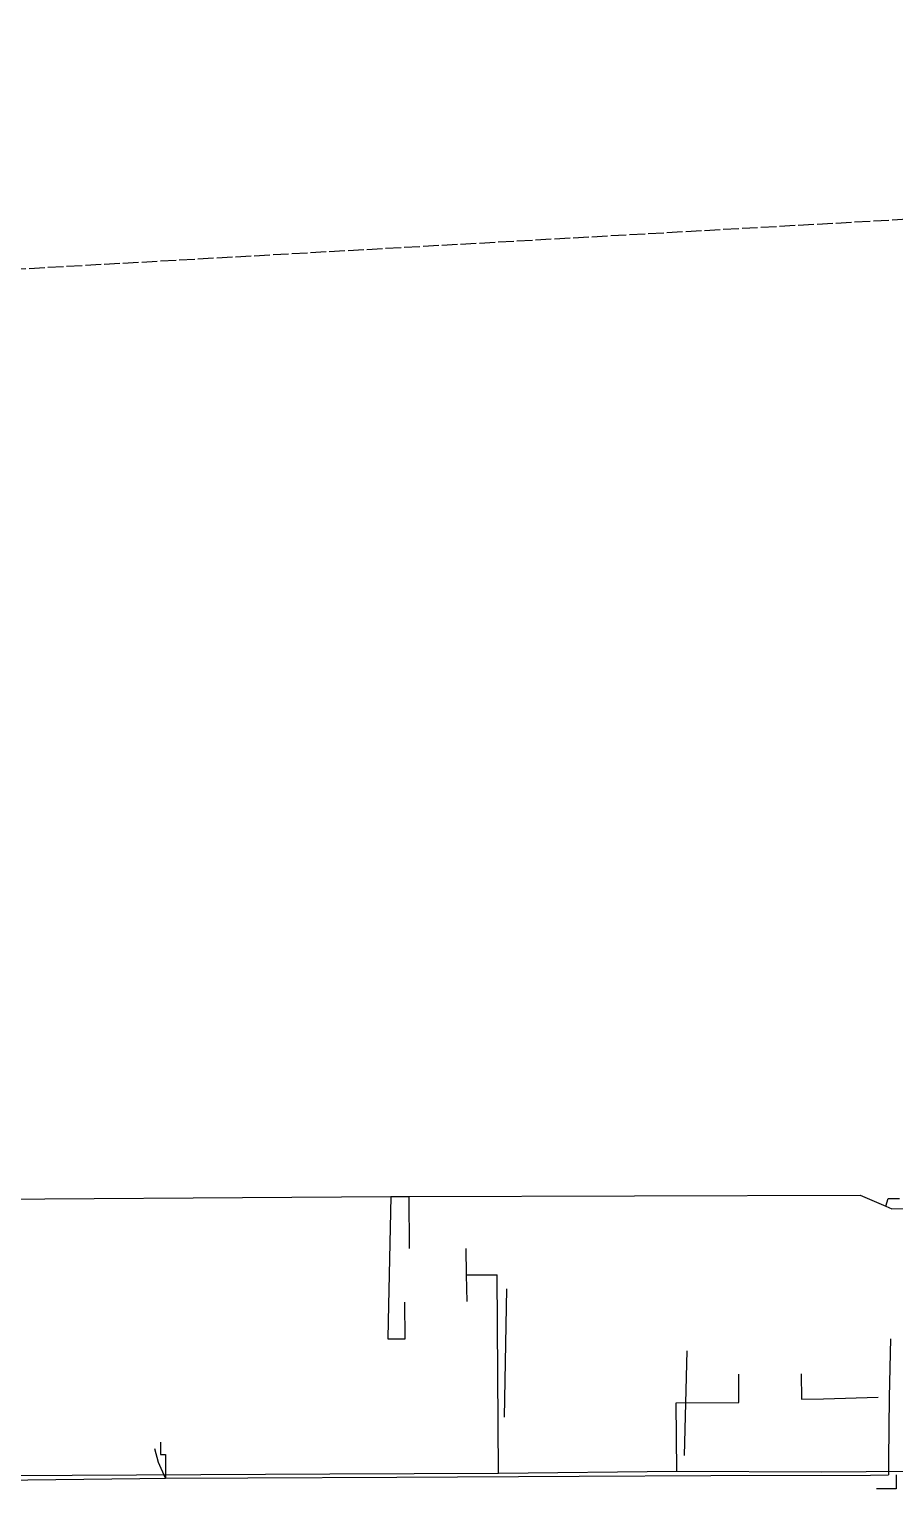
# Model space of a CAD drawing. Header units: metres. Extents: x -529 to 260, y -315 to 217.
# Drawn here: x -132.7 to -62.5, y 97.3 to 216.7 of the extents above; entities that cross this region are included whole.
import ezdxf

# ---------------------------------------------------------------- set-up
doc = ezdxf.new("R2010")
doc.units = ezdxf.units.M
doc.linetypes.add('DASHED', pattern=[1.524, 1.27, -0.254])
for name, color, linetype, true_color in [('KA0000_OVG_Orientatiepolygoon', 7, 'Continuous', 0xff00ff), ('KL0004_DAT_Kabelbed', 7, 'Continuous', 0x00ff00), ('KL0004_DAT_Mantelbuis', 7, 'Continuous', 0x00ff00), ('KL0004_DAT_Telecommunicatiekabel', 7, 'Continuous', 0x00ff00), ('KL0004_ELS_Elektriciteitskabel', 7, 'Continuous', 0x960000), ('KL0004_ELS_Kabelbed', 7, 'Continuous', 0x960000), ('KL0004_ELS_Mantelbuis', 7, 'Continuous', 0x960000), ('KL0004_EMS_Elektriciteitskabel', 7, 'Continuous', 0xc80000), ('KL0004_EMS_Kabelbed', 7, 'Continuous', 0xc80000), ('KL0004_EMS_Mantelbuis', 7, 'Continuous', 0xc80000), ('KL0004_GLD_Kabelbed', 7, 'Continuous', 0xffaf3c), ('KL0004_GLD_Mantelbuis', 7, 'Continuous', 0xffaf3c), ('KL0004_GLD_OlieGasChemicalienPijpleiding', 7, 'Continuous', 0xffaf3c), ('KL0004_OVG_Kabelbed', 7, 'Continuous', 0x6f5c10), ('KL0004_OVG_Mantelbuis', 7, 'Continuous', 0x6f5c10), ('KL0004_OVG_Overig', 7, 'Continuous', 0x6f5c10)]:
    doc.layers.add(name, color=color, linetype=linetype, true_color=true_color)

msp = doc.modelspace()

# ---------------------------------------------------------------- linework, layer by layer
at = {"layer": 'KA0000_OVG_Orientatiepolygoon', "linetype": 'DASHED'}
msp.add_lwpolyline([(212.47, 216.69), (-371.8, 183.86), (-469.18, -314.62), (251.5, 5.16), (212.47, 216.69)], close=True, dxfattribs=at)
at = {"layer": 'KL0004_DAT_Kabelbed', "linetype": 'CONTINUOUS'}
for points in [[(-173.09, 98.85), (-168.4, 98.88), (-148.67, 98.93), (-123.7, 99.22), (-121.61, 99.24)], [(-121.61, 99.24), (-114.95, 99.27), (-102.86, 99.33), (-88.07, 99.4), (-77.39, 99.46), (-64.43, 99.49), (-62.97, 99.51)]]:
    msp.add_lwpolyline(points, dxfattribs=at)
at = {"layer": 'KL0004_DAT_Mantelbuis', "linetype": 'CONTINUOUS'}
for points in [[(-173.09, 98.85), (-168.4, 98.88), (-148.67, 98.93), (-123.7, 99.22), (-121.61, 99.24)], [(-121.61, 99.24), (-114.95, 99.27), (-102.86, 99.33), (-88.07, 99.4), (-77.39, 99.46), (-64.43, 99.49), (-62.97, 99.51)]]:
    msp.add_lwpolyline(points, dxfattribs=at)
at = {"layer": 'KL0004_DAT_Telecommunicatiekabel', "linetype": 'CONTINUOUS'}
for points in [[(-173.09, 98.85), (-168.4, 98.88), (-148.67, 98.93), (-123.7, 99.22), (-121.61, 99.24)], [(-173.09, 98.85), (-168.4, 98.88), (-148.67, 98.93), (-123.7, 99.22), (-121.61, 99.24)], [(-173.09, 98.85), (-168.4, 98.88), (-148.67, 98.93), (-123.7, 99.22), (-121.61, 99.24)], [(-173.09, 98.85), (-168.4, 98.88), (-148.67, 98.93), (-123.7, 99.22), (-121.61, 99.24)], [(-173.09, 98.85), (-168.4, 98.88), (-148.67, 98.93), (-123.7, 99.22), (-121.61, 99.24)], [(-173.09, 98.85), (-168.4, 98.88), (-148.67, 98.93), (-123.7, 99.22), (-121.61, 99.24)], [(-173.09, 98.85), (-168.4, 98.88), (-148.67, 98.93), (-123.7, 99.22), (-121.61, 99.24)], [(-173.09, 98.85), (-168.4, 98.88), (-148.67, 98.93), (-123.7, 99.22), (-121.61, 99.24)], [(-173.09, 98.85), (-168.4, 98.88), (-148.67, 98.93), (-123.7, 99.22), (-121.61, 99.24)], [(-173.09, 98.85), (-168.4, 98.88), (-148.67, 98.93), (-123.7, 99.22), (-121.61, 99.24)], [(-173.09, 98.85), (-168.4, 98.88), (-148.67, 98.93), (-123.7, 99.22), (-121.61, 99.24)], [(-173.09, 98.85), (-168.4, 98.88), (-148.67, 98.93), (-123.7, 99.22), (-121.61, 99.24)], [(-173.09, 98.85), (-168.4, 98.88), (-148.67, 98.93), (-123.7, 99.22), (-121.61, 99.24)], [(-173.09, 98.85), (-168.4, 98.88), (-148.67, 98.93), (-123.7, 99.22), (-121.61, 99.24)], [(-173.09, 98.85), (-168.4, 98.88), (-148.67, 98.93), (-123.7, 99.22), (-121.61, 99.24)], [(-173.09, 98.85), (-168.4, 98.88), (-148.67, 98.93), (-123.7, 99.22), (-121.61, 99.24)], [(-173.09, 98.85), (-168.4, 98.88), (-148.67, 98.93), (-123.7, 99.22), (-121.61, 99.24)], [(-173.09, 98.85), (-168.4, 98.88), (-148.67, 98.93), (-123.7, 99.22), (-121.61, 99.24)], [(-173.09, 98.85), (-168.4, 98.88), (-148.67, 98.93), (-123.7, 99.22), (-121.61, 99.24)], [(-173.09, 98.85), (-168.4, 98.88), (-148.67, 98.93), (-123.7, 99.22), (-121.61, 99.24)], [(-173.09, 98.85), (-168.4, 98.88), (-148.67, 98.93), (-123.7, 99.22), (-121.61, 99.24)], [(-173.09, 98.85), (-168.4, 98.88), (-148.67, 98.93), (-123.7, 99.22), (-121.61, 99.24)], [(-173.09, 98.85), (-168.4, 98.88), (-148.67, 98.93), (-123.7, 99.22), (-121.61, 99.24)], [(-173.09, 98.85), (-168.4, 98.88), (-148.67, 98.93), (-123.7, 99.22), (-121.61, 99.24)], [(-173.09, 98.85), (-168.4, 98.88), (-148.67, 98.93), (-123.7, 99.22), (-121.61, 99.24)], [(-173.09, 98.85), (-168.4, 98.88), (-148.67, 98.93), (-123.7, 99.22), (-121.61, 99.24)], [(-173.09, 98.85), (-168.4, 98.88), (-148.67, 98.93), (-123.7, 99.22), (-121.61, 99.24)], [(-173.09, 98.85), (-168.4, 98.88), (-148.67, 98.93), (-123.7, 99.22), (-121.61, 99.24)], [(-121.61, 99.24), (-114.95, 99.27), (-102.86, 99.33), (-88.07, 99.4), (-77.39, 99.46), (-64.43, 99.49), (-62.97, 99.51)], [(-121.61, 99.24), (-114.95, 99.27), (-102.86, 99.33), (-88.07, 99.4), (-77.39, 99.46), (-64.43, 99.49), (-62.97, 99.51)], [(-121.61, 99.24), (-114.95, 99.27), (-102.86, 99.33), (-88.07, 99.4), (-77.39, 99.46), (-64.43, 99.49), (-62.97, 99.51)], [(-121.61, 99.24), (-114.95, 99.27), (-102.86, 99.33), (-88.07, 99.4), (-77.39, 99.46), (-64.43, 99.49), (-62.97, 99.51)], [(-121.61, 99.24), (-114.95, 99.27), (-102.86, 99.33), (-88.07, 99.4), (-77.39, 99.46), (-64.43, 99.49), (-62.97, 99.51)], [(-121.61, 99.24), (-114.95, 99.27), (-102.86, 99.33), (-88.07, 99.4), (-77.39, 99.46), (-64.43, 99.49), (-62.97, 99.51)], [(-121.61, 99.24), (-114.95, 99.27), (-102.86, 99.33), (-88.07, 99.4), (-77.39, 99.46), (-64.43, 99.49), (-62.97, 99.51)], [(-121.61, 99.24), (-114.95, 99.27), (-102.86, 99.33), (-88.07, 99.4), (-77.39, 99.46), (-64.43, 99.49), (-62.97, 99.51)], [(-121.61, 99.24), (-114.95, 99.27), (-102.86, 99.33), (-88.07, 99.4), (-77.39, 99.46), (-64.43, 99.49), (-62.97, 99.51)], [(-121.61, 99.24), (-114.95, 99.27), (-102.86, 99.33), (-88.07, 99.4), (-77.39, 99.46), (-64.43, 99.49), (-62.97, 99.51)], [(-121.61, 99.24), (-114.95, 99.27), (-102.86, 99.33), (-88.07, 99.4), (-77.39, 99.46), (-64.43, 99.49), (-62.97, 99.51)], [(-121.61, 99.24), (-114.95, 99.27), (-102.86, 99.33), (-88.07, 99.4), (-77.39, 99.46), (-64.43, 99.49), (-62.97, 99.51)], [(-121.61, 99.24), (-114.95, 99.27), (-102.86, 99.33), (-88.07, 99.4), (-77.39, 99.46), (-64.43, 99.49), (-62.97, 99.51)], [(-121.61, 99.24), (-114.95, 99.27), (-102.86, 99.33), (-88.07, 99.4), (-77.39, 99.46), (-64.43, 99.49), (-62.97, 99.51)], [(-121.61, 99.24), (-114.95, 99.27), (-102.86, 99.33), (-88.07, 99.4), (-77.39, 99.46), (-64.43, 99.49), (-62.97, 99.51)], [(-121.61, 99.24), (-114.95, 99.27), (-102.86, 99.33), (-88.07, 99.4), (-77.39, 99.46), (-64.43, 99.49), (-62.97, 99.51)], [(-121.61, 99.24), (-114.95, 99.27), (-102.86, 99.33), (-88.07, 99.4), (-77.39, 99.46), (-64.43, 99.49), (-62.97, 99.51)], [(-121.61, 99.24), (-114.95, 99.27), (-102.86, 99.33), (-88.07, 99.4), (-77.39, 99.46), (-64.43, 99.49), (-62.97, 99.51)], [(-121.61, 99.24), (-114.95, 99.27), (-102.86, 99.33), (-88.07, 99.4), (-77.39, 99.46), (-64.43, 99.49), (-62.97, 99.51)], [(-121.61, 99.24), (-114.95, 99.27), (-102.86, 99.33), (-88.07, 99.4), (-77.39, 99.46), (-64.43, 99.49), (-62.97, 99.51)], [(-121.61, 99.24), (-114.95, 99.27), (-102.86, 99.33), (-88.07, 99.4), (-77.39, 99.46), (-64.43, 99.49), (-62.97, 99.51)], [(-121.61, 99.24), (-114.95, 99.27), (-102.86, 99.33), (-88.07, 99.4), (-77.39, 99.46), (-64.43, 99.49), (-62.97, 99.51)], [(-121.61, 99.24), (-114.95, 99.27), (-102.86, 99.33), (-88.07, 99.4), (-77.39, 99.46), (-64.43, 99.49), (-62.97, 99.51)], [(-121.61, 99.24), (-114.95, 99.27), (-102.86, 99.33), (-88.07, 99.4), (-77.39, 99.46), (-64.43, 99.49), (-62.97, 99.51)], [(-121.61, 99.24), (-114.95, 99.27), (-102.86, 99.33), (-88.07, 99.4), (-77.39, 99.46), (-64.43, 99.49), (-62.97, 99.51)], [(-121.61, 99.24), (-114.95, 99.27), (-102.86, 99.33), (-88.07, 99.4), (-77.39, 99.46), (-64.43, 99.49), (-62.97, 99.51)], [(-121.61, 99.24), (-114.95, 99.27), (-102.86, 99.33), (-88.07, 99.4), (-77.39, 99.46), (-64.43, 99.49), (-62.97, 99.51)], [(-121.61, 99.24), (-114.95, 99.27), (-102.86, 99.33), (-88.07, 99.4), (-77.39, 99.46), (-64.43, 99.49), (-62.97, 99.51)]]:
    msp.add_lwpolyline(points, dxfattribs=at)
at = {"layer": 'KL0004_ELS_Elektriciteitskabel', "linetype": 'CONTINUOUS'}
for points in [[(-252.84, 121.31), (-223.52, 121.34), (-187.35, 121.56), (-143.46, 121.8), (-103.33, 122.09)], [(-252.84, 121.31), (-223.52, 121.34), (-187.35, 121.56), (-143.46, 121.8), (-103.33, 122.09)], [(-252.84, 121.31), (-223.52, 121.34), (-187.35, 121.56), (-143.46, 121.8), (-103.33, 122.09)], [(-252.84, 121.31), (-223.52, 121.34), (-187.35, 121.56), (-143.46, 121.8), (-103.33, 122.09)], [(-252.84, 121.31), (-223.52, 121.34), (-187.35, 121.56), (-143.46, 121.8), (-103.33, 122.09)], [(-252.84, 121.31), (-223.52, 121.34), (-187.35, 121.56), (-143.46, 121.8), (-103.33, 122.09)], [(-252.84, 121.31), (-223.52, 121.34), (-187.35, 121.56), (-143.46, 121.8), (-103.33, 122.09)], [(-252.84, 121.31), (-223.52, 121.34), (-187.35, 121.56), (-143.46, 121.8), (-103.33, 122.09)], [(-252.84, 121.31), (-223.52, 121.34), (-187.35, 121.56), (-143.46, 121.8), (-103.33, 122.09)], [(-252.84, 121.31), (-223.52, 121.34), (-187.35, 121.56), (-143.46, 121.8), (-103.33, 122.09)], [(-252.84, 121.31), (-223.52, 121.34), (-187.35, 121.56), (-143.46, 121.8), (-103.33, 122.09)], [(-252.84, 121.31), (-223.52, 121.34), (-187.35, 121.56), (-143.46, 121.8), (-103.33, 122.09)], [(-252.84, 121.31), (-223.52, 121.34), (-187.35, 121.56), (-143.46, 121.8), (-103.33, 122.09)], [(-252.84, 121.31), (-223.52, 121.34), (-187.35, 121.56), (-143.46, 121.8), (-103.33, 122.09)], [(-252.84, 121.31), (-223.52, 121.34), (-187.35, 121.56), (-143.46, 121.8), (-103.33, 122.09)], [(-252.84, 121.31), (-223.52, 121.34), (-187.35, 121.56), (-143.46, 121.8), (-103.33, 122.09)], [(-252.84, 121.31), (-223.52, 121.34), (-187.35, 121.56), (-143.46, 121.8), (-103.33, 122.09)], [(-252.84, 121.31), (-223.52, 121.34), (-187.35, 121.56), (-143.46, 121.8), (-103.33, 122.09)], [(-252.84, 121.31), (-223.52, 121.34), (-187.35, 121.56), (-143.46, 121.8), (-103.33, 122.09)], [(-252.84, 121.31), (-223.52, 121.34), (-187.35, 121.56), (-143.46, 121.8), (-103.33, 122.09)], [(-252.84, 121.31), (-223.52, 121.34), (-187.35, 121.56), (-143.46, 121.8), (-103.33, 122.09)], [(-252.84, 121.31), (-223.52, 121.34), (-187.35, 121.56), (-143.46, 121.8), (-103.33, 122.09)], [(-252.84, 121.31), (-223.52, 121.34), (-187.35, 121.56), (-143.46, 121.8), (-103.33, 122.09)], [(-252.84, 121.31), (-223.52, 121.34), (-187.35, 121.56), (-143.46, 121.8), (-103.33, 122.09)], [(-252.84, 121.31), (-223.52, 121.34), (-187.35, 121.56), (-143.46, 121.8), (-103.33, 122.09)], [(-252.84, 121.31), (-223.52, 121.34), (-187.35, 121.56), (-143.46, 121.8), (-103.33, 122.09)], [(-252.84, 121.31), (-223.52, 121.34), (-187.35, 121.56), (-143.46, 121.8), (-103.33, 122.09)], [(-252.84, 121.31), (-223.52, 121.34), (-187.35, 121.56), (-143.46, 121.8), (-103.33, 122.09)], [(-252.84, 121.31), (-223.52, 121.34), (-187.35, 121.56), (-143.46, 121.8), (-103.33, 122.09)], [(-252.84, 121.31), (-223.52, 121.34), (-187.35, 121.56), (-143.46, 121.8), (-103.33, 122.09)], [(-252.84, 121.31), (-223.52, 121.34), (-187.35, 121.56), (-143.46, 121.8), (-103.33, 122.09)], [(-252.84, 121.31), (-223.52, 121.34), (-187.35, 121.56), (-143.46, 121.8), (-103.33, 122.09)], [(-252.84, 121.31), (-223.52, 121.34), (-187.35, 121.56), (-143.46, 121.8), (-103.33, 122.09)], [(-252.84, 121.31), (-223.52, 121.34), (-187.35, 121.56), (-143.46, 121.8), (-103.33, 122.09)], [(-252.84, 121.31), (-223.52, 121.34), (-187.35, 121.56), (-143.46, 121.8), (-103.33, 122.09)], [(-252.84, 121.31), (-223.52, 121.34), (-187.35, 121.56), (-143.46, 121.8), (-103.33, 122.09)], [(-103.33, 122.09), (-103.56, 111.98)], [(-103.33, 122.09), (-103.56, 111.98)], [(-103.33, 122.09), (-103.56, 111.98)], [(-103.33, 122.09), (-103.56, 111.98)], [(-103.33, 122.09), (-101.87, 122.09)], [(-103.33, 122.09), (-101.87, 122.09)], [(-103.33, 122.09), (-101.87, 122.09)], [(-103.33, 122.09), (-101.87, 122.09)], [(-103.33, 122.09), (-101.87, 122.09)], [(-103.33, 122.09), (-101.87, 122.09)], [(-103.33, 122.09), (-101.87, 122.09)], [(-103.33, 122.09), (-101.87, 122.09)], [(-103.33, 122.09), (-101.87, 122.09)], [(-103.33, 122.09), (-101.87, 122.09)], [(-103.33, 122.09), (-101.87, 122.09)], [(-103.33, 122.09), (-101.87, 122.09)], [(-103.33, 122.09), (-101.87, 122.09)], [(-103.33, 122.09), (-101.87, 122.09)], [(-103.33, 122.09), (-101.87, 122.09)], [(-103.33, 122.09), (-101.87, 122.09)], [(-103.33, 122.09), (-101.87, 122.09)], [(-103.33, 122.09), (-101.87, 122.09)], [(-103.33, 122.09), (-101.87, 122.09)], [(-103.33, 122.09), (-101.87, 122.09)], [(-103.33, 122.09), (-101.87, 122.09)], [(-103.33, 122.09), (-101.87, 122.09)], [(-103.33, 122.09), (-101.87, 122.09)], [(-103.33, 122.09), (-101.87, 122.09)], [(-103.33, 122.09), (-101.87, 122.09)], [(-103.33, 122.09), (-101.87, 122.09)], [(-103.33, 122.09), (-101.87, 122.09)], [(-103.33, 122.09), (-101.87, 122.09)], [(-103.33, 122.09), (-101.87, 122.09)], [(-103.33, 122.09), (-101.87, 122.09)], [(-103.33, 122.09), (-101.87, 122.09)], [(-103.33, 122.09), (-101.87, 122.09)], [(-103.33, 122.09), (-101.87, 122.09)], [(-103.33, 122.09), (-101.87, 122.09)], [(-103.33, 122.09), (-101.87, 122.09)], [(-103.33, 122.09), (-101.87, 122.09)], [(-103.33, 122.09), (-101.87, 122.09)], [(-103.33, 122.09), (-101.87, 122.09)], [(-103.33, 122.09), (-101.87, 122.09)], [(-103.33, 122.09), (-101.87, 122.09)], [(-101.87, 122.09), (-65.27, 122.18), (-63.2, 121.3)], [(-101.87, 122.09), (-65.27, 122.18), (-63.2, 121.3)], [(-101.87, 122.09), (-65.27, 122.18), (-63.2, 121.3)], [(-101.87, 122.09), (-65.27, 122.18), (-63.2, 121.3)], [(-101.87, 122.09), (-65.27, 122.18), (-63.2, 121.3)], [(-101.87, 122.09), (-65.27, 122.18), (-63.2, 121.3)], [(-101.87, 122.09), (-65.27, 122.18), (-63.2, 121.3)], [(-101.87, 122.09), (-65.27, 122.18), (-63.2, 121.3)], [(-101.87, 122.09), (-65.27, 122.18), (-63.2, 121.3)], [(-101.87, 122.09), (-65.27, 122.18), (-63.2, 121.3)], [(-101.87, 122.09), (-65.27, 122.18), (-63.2, 121.3)], [(-101.87, 122.09), (-65.27, 122.18), (-63.2, 121.3)], [(-101.87, 122.09), (-65.27, 122.18), (-63.2, 121.3)], [(-101.87, 122.09), (-65.27, 122.18), (-63.2, 121.3)], [(-101.87, 122.09), (-65.27, 122.18), (-63.2, 121.3)], [(-101.87, 122.09), (-65.27, 122.18), (-63.2, 121.3)], [(-101.87, 122.09), (-65.27, 122.18), (-63.2, 121.3)], [(-101.87, 122.09), (-65.27, 122.18), (-63.2, 121.3)], [(-101.87, 122.09), (-65.27, 122.18), (-63.2, 121.3)], [(-101.87, 122.09), (-65.27, 122.18), (-63.2, 121.3)], [(-101.87, 122.09), (-65.27, 122.18), (-63.2, 121.3)], [(-101.87, 122.09), (-65.27, 122.18), (-63.2, 121.3)], [(-101.87, 122.09), (-65.27, 122.18), (-63.2, 121.3)], [(-101.87, 122.09), (-65.27, 122.18), (-63.2, 121.3)], [(-101.87, 122.09), (-65.27, 122.18), (-63.2, 121.3)], [(-101.87, 122.09), (-65.27, 122.18), (-63.2, 121.3)], [(-101.87, 122.09), (-65.27, 122.18), (-63.2, 121.3)], [(-101.87, 122.09), (-65.27, 122.18), (-63.2, 121.3)], [(-101.87, 122.09), (-65.27, 122.18), (-63.2, 121.3)], [(-101.87, 122.09), (-65.27, 122.18), (-63.2, 121.3)], [(-101.87, 122.09), (-65.27, 122.18), (-63.2, 121.3)], [(-101.87, 122.09), (-65.27, 122.18), (-63.2, 121.3)], [(-101.87, 122.09), (-65.27, 122.18), (-63.2, 121.3)], [(-101.87, 122.09), (-65.27, 122.18), (-63.2, 121.3)], [(-101.87, 122.09), (-65.27, 122.18), (-63.2, 121.3)], [(-101.87, 122.09), (-65.27, 122.18), (-63.2, 121.3)], [(-101.87, 122.09), (-65.27, 122.18), (-63.2, 121.3)], [(-101.87, 122.09), (-65.27, 122.18), (-63.2, 121.3)], [(-101.87, 122.09), (-65.27, 122.18), (-63.2, 121.3)], [(-101.87, 122.09), (-65.27, 122.18), (-63.2, 121.3)], [(-101.87, 122.09), (-65.27, 122.18), (-63.2, 121.3)], [(-101.87, 122.09), (-65.27, 122.18), (-63.2, 121.3)], [(-101.87, 122.09), (-65.27, 122.18), (-63.2, 121.3)], [(-101.87, 122.09), (-65.27, 122.18), (-63.2, 121.3)], [(-101.87, 122.09), (-101.85, 117.87)], [(-101.87, 122.09), (-101.85, 117.87)], [(-63.2, 121.3), (-63, 121.92), (-62.58, 121.92), (-62.08, 121.93)], [(-63.2, 121.3), (-62.71, 121.08), (-60.23, 121.11)], [(-63.2, 121.3), (-62.71, 121.08), (-60.23, 121.11)], [(-63.2, 121.3), (-62.71, 121.08), (-60.23, 121.11)], [(-63.2, 121.3), (-62.71, 121.08), (-60.23, 121.11)], [(-63.2, 121.3), (-62.71, 121.08), (-60.23, 121.11)], [(-63.2, 121.3), (-62.71, 121.08), (-60.23, 121.11)], [(-63.2, 121.3), (-62.71, 121.08), (-60.23, 121.11)], [(-63.2, 121.3), (-62.71, 121.08), (-60.23, 121.11)], [(-63.2, 121.3), (-62.71, 121.08), (-60.23, 121.11)], [(-63.2, 121.3), (-62.71, 121.08), (-60.23, 121.11)], [(-63.2, 121.3), (-62.71, 121.08), (-60.23, 121.11)], [(-63.2, 121.3), (-62.71, 121.08), (-60.23, 121.11)], [(-63.2, 121.3), (-62.71, 121.08), (-60.23, 121.11)], [(-63.2, 121.3), (-62.71, 121.08), (-60.23, 121.11)], [(-63.2, 121.3), (-62.71, 121.08), (-60.23, 121.11)], [(-63.2, 121.3), (-62.71, 121.08), (-60.23, 121.11)], [(-63.2, 121.3), (-62.71, 121.08), (-60.23, 121.11)], [(-63.2, 121.3), (-62.71, 121.08), (-60.23, 121.11)], [(-63.2, 121.3), (-62.71, 121.08), (-60.23, 121.11)], [(-63.2, 121.3), (-62.71, 121.08), (-60.23, 121.11)], [(-63.2, 121.3), (-62.71, 121.08), (-60.23, 121.11)], [(-63.2, 121.3), (-62.71, 121.08), (-60.23, 121.11)], [(-63.2, 121.3), (-62.71, 121.08), (-60.23, 121.11)], [(-63.2, 121.3), (-62.71, 121.08), (-60.23, 121.11)], [(-63.2, 121.3), (-62.71, 121.08), (-60.23, 121.11)], [(-63.2, 121.3), (-62.71, 121.08), (-60.23, 121.11)], [(-63.2, 121.3), (-62.71, 121.08), (-60.23, 121.11)], [(-63.2, 121.3), (-62.71, 121.08), (-60.23, 121.11)], [(-63.2, 121.3), (-62.71, 121.08), (-60.23, 121.11)], [(-63.2, 121.3), (-62.71, 121.08), (-60.23, 121.11)], [(-63.2, 121.3), (-62.71, 121.08), (-60.23, 121.11)], [(-63.2, 121.3), (-62.71, 121.08), (-60.23, 121.11)], [(-63.2, 121.3), (-62.71, 121.08), (-60.23, 121.11)], [(-63.2, 121.3), (-62.71, 121.08), (-60.23, 121.11)], [(-63.2, 121.3), (-62.71, 121.08), (-60.23, 121.11)], [(-63.2, 121.3), (-62.71, 121.08), (-60.23, 121.11)], [(-63.2, 121.3), (-62.71, 121.08), (-60.23, 121.11)], [(-63.2, 121.3), (-62.71, 121.08), (-60.23, 121.11)], [(-63.2, 121.3), (-62.71, 121.08), (-60.23, 121.11)], [(-63.2, 121.3), (-62.71, 121.08), (-60.23, 121.11)], [(-63.2, 121.3), (-62.71, 121.08), (-60.23, 121.11)], [(-63.2, 121.3), (-62.71, 121.08), (-60.23, 121.11)], [(-63.2, 121.3), (-62.71, 121.08), (-60.23, 121.11)], [(-63.2, 121.3), (-62.71, 121.08), (-60.23, 121.11)], [(-63.2, 121.3), (-62.71, 121.08), (-60.23, 121.11)], [(-63.2, 121.3), (-62.71, 121.08), (-60.23, 121.11)], [(-97.27, 117.87), (-97.22, 115.72)], [(-97.27, 117.87), (-97.22, 115.72)], [(-97.27, 117.87), (-97.22, 115.72)], [(-97.27, 117.87), (-97.22, 115.72)], [(-97.22, 115.72), (-94.73, 115.74)], [(-97.22, 115.72), (-94.73, 115.74)], [(-97.22, 115.72), (-94.73, 115.74)], [(-97.22, 115.72), (-94.73, 115.74)], [(-97.22, 115.72), (-97.18, 113.57)], [(-97.22, 115.72), (-97.18, 113.57)], [(-97.22, 115.72), (-97.18, 113.57)], [(-97.22, 115.72), (-97.18, 113.57)], [(-94.62, 99.66), (-94.73, 115.74)], [(-94.62, 99.66), (-94.73, 115.74)], [(-94.62, 99.66), (-94.73, 115.74)], [(-94.62, 99.66), (-94.73, 115.74)], [(-103.56, 111.98), (-103.59, 110.53), (-102.17, 110.53), (-102.21, 113.51)], [(-103.56, 111.98), (-103.59, 110.53), (-102.17, 110.53), (-102.21, 113.51)], [(-80.19, 105.34), (-75.11, 105.38), (-75.13, 107.68)], [(-80.19, 105.34), (-75.11, 105.38), (-75.13, 107.68)], [(-80.19, 105.34), (-75.11, 105.38), (-75.13, 107.68)], [(-80.19, 105.34), (-75.11, 105.38), (-75.13, 107.68)], [(-70.05, 107.7), (-70.04, 105.64), (-68.25, 105.68)], [(-70.05, 107.7), (-70.04, 105.64), (-68.25, 105.68)], [(-70.05, 107.7), (-70.04, 105.64), (-68.25, 105.68)], [(-70.05, 107.7), (-70.04, 105.64), (-68.25, 105.68)], [(-80.15, 99.8), (-80.19, 105.34)], [(-80.15, 99.8), (-80.19, 105.34)], [(-80.15, 99.8), (-80.19, 105.34)], [(-80.15, 99.8), (-80.19, 105.34)], [(-68.25, 105.68), (-63.81, 105.81)], [(-68.25, 105.68), (-63.81, 105.81)], [(-68.25, 105.68), (-63.81, 105.81)], [(-68.25, 105.68), (-63.81, 105.81)], [(-68.25, 105.68), (-63.81, 105.81)], [(-68.25, 105.68), (-63.81, 105.81)], [(-68.25, 105.68), (-63.81, 105.81)], [(-68.25, 105.68), (-63.81, 105.81)], [(-62.92, 105.81), (-62.98, 100.75)], [(-62.92, 105.81), (-62.98, 100.75)], [(-62.92, 105.81), (-62.98, 100.75)], [(-62.92, 105.81), (-62.98, 100.75)], [(-62.92, 105.81), (-62.98, 100.75)], [(-62.92, 105.81), (-62.98, 100.75)], [(-62.92, 105.81), (-62.98, 100.75)], [(-62.92, 105.81), (-62.98, 100.75)], [(-168.52, 102.89), (-168.55, 99.29), (-156.62, 99.34), (-139.67, 99.43), (-108.3, 99.59), (-94.62, 99.66)], [(-168.52, 102.89), (-168.55, 99.29), (-156.62, 99.34), (-139.67, 99.43), (-108.3, 99.59), (-94.62, 99.66)], [(-121.61, 99.24), (-122.19, 100.52), (-122.49, 101.61)], [(-122.03, 102.16), (-122.02, 101.16), (-121.62, 101.17)], [(-121.62, 101.17), (-121.61, 99.24)], [(-80.15, 99.8), (-68.43, 99.76), (-50.22, 99.89), (-37.11, 99.99), (-9.83, 100.12), (12.7, 100.24), (32.83, 100.33)], [(-80.15, 99.8), (-68.43, 99.76), (-50.22, 99.89), (-37.11, 99.99), (-9.83, 100.12), (12.7, 100.24), (32.83, 100.33)], [(-62.98, 100.75), (-62.97, 99.51)], [(-62.98, 100.75), (-62.97, 99.51)], [(-62.98, 100.75), (-62.97, 99.51)], [(-62.98, 100.75), (-62.97, 99.51)], [(-173.09, 98.85), (-168.4, 98.88), (-148.67, 98.93), (-123.7, 99.22), (-121.61, 99.24)], [(-173.09, 98.85), (-168.4, 98.88), (-148.67, 98.93), (-123.7, 99.22), (-121.61, 99.24)], [(-173.09, 98.85), (-168.4, 98.88), (-148.67, 98.93), (-123.7, 99.22), (-121.61, 99.24)], [(-173.09, 98.85), (-168.4, 98.88), (-148.67, 98.93), (-123.7, 99.22), (-121.61, 99.24)], [(-173.09, 98.85), (-168.4, 98.88), (-148.67, 98.93), (-123.7, 99.22), (-121.61, 99.24)], [(-173.09, 98.85), (-168.4, 98.88), (-148.67, 98.93), (-123.7, 99.22), (-121.61, 99.24)], [(-173.09, 98.85), (-168.4, 98.88), (-148.67, 98.93), (-123.7, 99.22), (-121.61, 99.24)], [(-173.09, 98.85), (-168.4, 98.88), (-148.67, 98.93), (-123.7, 99.22), (-121.61, 99.24)], [(-173.09, 98.85), (-168.4, 98.88), (-148.67, 98.93), (-123.7, 99.22), (-121.61, 99.24)], [(-173.09, 98.85), (-168.4, 98.88), (-148.67, 98.93), (-123.7, 99.22), (-121.61, 99.24)], [(-173.09, 98.85), (-168.4, 98.88), (-148.67, 98.93), (-123.7, 99.22), (-121.61, 99.24)], [(-173.09, 98.85), (-168.4, 98.88), (-148.67, 98.93), (-123.7, 99.22), (-121.61, 99.24)], [(-173.09, 98.85), (-168.4, 98.88), (-148.67, 98.93), (-123.7, 99.22), (-121.61, 99.24)], [(-173.09, 98.85), (-168.4, 98.88), (-148.67, 98.93), (-123.7, 99.22), (-121.61, 99.24)], [(-173.09, 98.85), (-168.4, 98.88), (-148.67, 98.93), (-123.7, 99.22), (-121.61, 99.24)], [(-173.09, 98.85), (-168.4, 98.88), (-148.67, 98.93), (-123.7, 99.22), (-121.61, 99.24)], [(-173.09, 98.85), (-168.4, 98.88), (-148.67, 98.93), (-123.7, 99.22), (-121.61, 99.24)], [(-173.09, 98.85), (-168.4, 98.88), (-148.67, 98.93), (-123.7, 99.22), (-121.61, 99.24)], [(-173.09, 98.85), (-168.4, 98.88), (-148.67, 98.93), (-123.7, 99.22), (-121.61, 99.24)], [(-173.09, 98.85), (-168.4, 98.88), (-148.67, 98.93), (-123.7, 99.22), (-121.61, 99.24)], [(-173.09, 98.85), (-168.4, 98.88), (-148.67, 98.93), (-123.7, 99.22), (-121.61, 99.24)], [(-173.09, 98.85), (-168.4, 98.88), (-148.67, 98.93), (-123.7, 99.22), (-121.61, 99.24)], [(-173.09, 98.85), (-168.4, 98.88), (-148.67, 98.93), (-123.7, 99.22), (-121.61, 99.24)], [(-173.09, 98.85), (-168.4, 98.88), (-148.67, 98.93), (-123.7, 99.22), (-121.61, 99.24)], [(-173.09, 98.85), (-168.4, 98.88), (-148.67, 98.93), (-123.7, 99.22), (-121.61, 99.24)], [(-173.09, 98.85), (-168.4, 98.88), (-148.67, 98.93), (-123.7, 99.22), (-121.61, 99.24)], [(-173.09, 98.85), (-168.4, 98.88), (-148.67, 98.93), (-123.7, 99.22), (-121.61, 99.24)], [(-173.09, 98.85), (-168.4, 98.88), (-148.67, 98.93), (-123.7, 99.22), (-121.61, 99.24)], [(-173.09, 98.85), (-168.4, 98.88), (-148.67, 98.93), (-123.7, 99.22), (-121.61, 99.24)], [(-173.09, 98.85), (-168.4, 98.88), (-148.67, 98.93), (-123.7, 99.22), (-121.61, 99.24)], [(-173.09, 98.85), (-168.4, 98.88), (-148.67, 98.93), (-123.7, 99.22), (-121.61, 99.24)], [(-173.09, 98.85), (-168.4, 98.88), (-148.67, 98.93), (-123.7, 99.22), (-121.61, 99.24)], [(-173.09, 98.85), (-168.4, 98.88), (-148.67, 98.93), (-123.7, 99.22), (-121.61, 99.24)], [(-173.09, 98.85), (-168.4, 98.88), (-148.67, 98.93), (-123.7, 99.22), (-121.61, 99.24)], [(-173.09, 98.85), (-168.4, 98.88), (-148.67, 98.93), (-123.7, 99.22), (-121.61, 99.24)], [(-173.09, 98.85), (-168.4, 98.88), (-148.67, 98.93), (-123.7, 99.22), (-121.61, 99.24)], [(-173.09, 98.85), (-168.4, 98.88), (-148.67, 98.93), (-123.7, 99.22), (-121.61, 99.24)], [(-173.09, 98.85), (-168.4, 98.88), (-148.67, 98.93), (-123.7, 99.22), (-121.61, 99.24)], [(-173.09, 98.85), (-168.4, 98.88), (-148.67, 98.93), (-123.7, 99.22), (-121.61, 99.24)], [(-173.09, 98.85), (-168.4, 98.88), (-148.67, 98.93), (-123.7, 99.22), (-121.61, 99.24)], [(-173.09, 98.85), (-168.4, 98.88), (-148.67, 98.93), (-123.7, 99.22), (-121.61, 99.24)], [(-173.09, 98.85), (-168.4, 98.88), (-148.67, 98.93), (-123.7, 99.22), (-121.61, 99.24)], [(-173.09, 98.85), (-168.4, 98.88), (-148.67, 98.93), (-123.7, 99.22), (-121.61, 99.24)], [(-173.09, 98.85), (-168.4, 98.88), (-148.67, 98.93), (-123.7, 99.22), (-121.61, 99.24)], [(-173.09, 98.85), (-168.4, 98.88), (-148.67, 98.93), (-123.7, 99.22), (-121.61, 99.24)], [(-173.09, 98.85), (-168.4, 98.88), (-148.67, 98.93), (-123.7, 99.22), (-121.61, 99.24)], [(-121.61, 99.24), (-114.95, 99.27), (-102.86, 99.33), (-88.07, 99.4), (-77.39, 99.46), (-64.43, 99.49), (-62.97, 99.51)], [(-121.61, 99.24), (-114.95, 99.27), (-102.86, 99.33), (-88.07, 99.4), (-77.39, 99.46), (-64.43, 99.49), (-62.97, 99.51)], [(-121.61, 99.24), (-114.95, 99.27), (-102.86, 99.33), (-88.07, 99.4), (-77.39, 99.46), (-64.43, 99.49), (-62.97, 99.51)], [(-121.61, 99.24), (-114.95, 99.27), (-102.86, 99.33), (-88.07, 99.4), (-77.39, 99.46), (-64.43, 99.49), (-62.97, 99.51)], [(-121.61, 99.24), (-114.95, 99.27), (-102.86, 99.33), (-88.07, 99.4), (-77.39, 99.46), (-64.43, 99.49), (-62.97, 99.51)], [(-121.61, 99.24), (-114.95, 99.27), (-102.86, 99.33), (-88.07, 99.4), (-77.39, 99.46), (-64.43, 99.49), (-62.97, 99.51)], [(-121.61, 99.24), (-114.95, 99.27), (-102.86, 99.33), (-88.07, 99.4), (-77.39, 99.46), (-64.43, 99.49), (-62.97, 99.51)], [(-121.61, 99.24), (-114.95, 99.27), (-102.86, 99.33), (-88.07, 99.4), (-77.39, 99.46), (-64.43, 99.49), (-62.97, 99.51)], [(-121.61, 99.24), (-114.95, 99.27), (-102.86, 99.33), (-88.07, 99.4), (-77.39, 99.46), (-64.43, 99.49), (-62.97, 99.51)], [(-121.61, 99.24), (-114.95, 99.27), (-102.86, 99.33), (-88.07, 99.4), (-77.39, 99.46), (-64.43, 99.49), (-62.97, 99.51)], [(-121.61, 99.24), (-114.95, 99.27), (-102.86, 99.33), (-88.07, 99.4), (-77.39, 99.46), (-64.43, 99.49), (-62.97, 99.51)], [(-121.61, 99.24), (-114.95, 99.27), (-102.86, 99.33), (-88.07, 99.4), (-77.39, 99.46), (-64.43, 99.49), (-62.97, 99.51)], [(-121.61, 99.24), (-114.95, 99.27), (-102.86, 99.33), (-88.07, 99.4), (-77.39, 99.46), (-64.43, 99.49), (-62.97, 99.51)], [(-121.61, 99.24), (-114.95, 99.27), (-102.86, 99.33), (-88.07, 99.4), (-77.39, 99.46), (-64.43, 99.49), (-62.97, 99.51)], [(-121.61, 99.24), (-114.95, 99.27), (-102.86, 99.33), (-88.07, 99.4), (-77.39, 99.46), (-64.43, 99.49), (-62.97, 99.51)], [(-121.61, 99.24), (-114.95, 99.27), (-102.86, 99.33), (-88.07, 99.4), (-77.39, 99.46), (-64.43, 99.49), (-62.97, 99.51)], [(-121.61, 99.24), (-114.95, 99.27), (-102.86, 99.33), (-88.07, 99.4), (-77.39, 99.46), (-64.43, 99.49), (-62.97, 99.51)], [(-121.61, 99.24), (-114.95, 99.27), (-102.86, 99.33), (-88.07, 99.4), (-77.39, 99.46), (-64.43, 99.49), (-62.97, 99.51)], [(-121.61, 99.24), (-114.95, 99.27), (-102.86, 99.33), (-88.07, 99.4), (-77.39, 99.46), (-64.43, 99.49), (-62.97, 99.51)], [(-121.61, 99.24), (-114.95, 99.27), (-102.86, 99.33), (-88.07, 99.4), (-77.39, 99.46), (-64.43, 99.49), (-62.97, 99.51)], [(-121.61, 99.24), (-114.95, 99.27), (-102.86, 99.33), (-88.07, 99.4), (-77.39, 99.46), (-64.43, 99.49), (-62.97, 99.51)], [(-121.61, 99.24), (-114.95, 99.27), (-102.86, 99.33), (-88.07, 99.4), (-77.39, 99.46), (-64.43, 99.49), (-62.97, 99.51)], [(-121.61, 99.24), (-114.95, 99.27), (-102.86, 99.33), (-88.07, 99.4), (-77.39, 99.46), (-64.43, 99.49), (-62.97, 99.51)], [(-121.61, 99.24), (-114.95, 99.27), (-102.86, 99.33), (-88.07, 99.4), (-77.39, 99.46), (-64.43, 99.49), (-62.97, 99.51)], [(-121.61, 99.24), (-114.95, 99.27), (-102.86, 99.33), (-88.07, 99.4), (-77.39, 99.46), (-64.43, 99.49), (-62.97, 99.51)], [(-121.61, 99.24), (-114.95, 99.27), (-102.86, 99.33), (-88.07, 99.4), (-77.39, 99.46), (-64.43, 99.49), (-62.97, 99.51)], [(-121.61, 99.24), (-114.95, 99.27), (-102.86, 99.33), (-88.07, 99.4), (-77.39, 99.46), (-64.43, 99.49), (-62.97, 99.51)], [(-121.61, 99.24), (-114.95, 99.27), (-102.86, 99.33), (-88.07, 99.4), (-77.39, 99.46), (-64.43, 99.49), (-62.97, 99.51)], [(-121.61, 99.24), (-114.95, 99.27), (-102.86, 99.33), (-88.07, 99.4), (-77.39, 99.46), (-64.43, 99.49), (-62.97, 99.51)], [(-121.61, 99.24), (-114.95, 99.27), (-102.86, 99.33), (-88.07, 99.4), (-77.39, 99.46), (-64.43, 99.49), (-62.97, 99.51)], [(-121.61, 99.24), (-114.95, 99.27), (-102.86, 99.33), (-88.07, 99.4), (-77.39, 99.46), (-64.43, 99.49), (-62.97, 99.51)], [(-121.61, 99.24), (-114.95, 99.27), (-102.86, 99.33), (-88.07, 99.4), (-77.39, 99.46), (-64.43, 99.49), (-62.97, 99.51)], [(-121.61, 99.24), (-114.95, 99.27), (-102.86, 99.33), (-88.07, 99.4), (-77.39, 99.46), (-64.43, 99.49), (-62.97, 99.51)], [(-121.61, 99.24), (-114.95, 99.27), (-102.86, 99.33), (-88.07, 99.4), (-77.39, 99.46), (-64.43, 99.49), (-62.97, 99.51)], [(-121.61, 99.24), (-114.95, 99.27), (-102.86, 99.33), (-88.07, 99.4), (-77.39, 99.46), (-64.43, 99.49), (-62.97, 99.51)], [(-121.61, 99.24), (-114.95, 99.27), (-102.86, 99.33), (-88.07, 99.4), (-77.39, 99.46), (-64.43, 99.49), (-62.97, 99.51)], [(-121.61, 99.24), (-114.95, 99.27), (-102.86, 99.33), (-88.07, 99.4), (-77.39, 99.46), (-64.43, 99.49), (-62.97, 99.51)], [(-121.61, 99.24), (-114.95, 99.27), (-102.86, 99.33), (-88.07, 99.4), (-77.39, 99.46), (-64.43, 99.49), (-62.97, 99.51)], [(-121.61, 99.24), (-114.95, 99.27), (-102.86, 99.33), (-88.07, 99.4), (-77.39, 99.46), (-64.43, 99.49), (-62.97, 99.51)], [(-121.61, 99.24), (-114.95, 99.27), (-102.86, 99.33), (-88.07, 99.4), (-77.39, 99.46), (-64.43, 99.49), (-62.97, 99.51)], [(-121.61, 99.24), (-114.95, 99.27), (-102.86, 99.33), (-88.07, 99.4), (-77.39, 99.46), (-64.43, 99.49), (-62.97, 99.51)], [(-121.61, 99.24), (-114.95, 99.27), (-102.86, 99.33), (-88.07, 99.4), (-77.39, 99.46), (-64.43, 99.49), (-62.97, 99.51)], [(-121.61, 99.24), (-114.95, 99.27), (-102.86, 99.33), (-88.07, 99.4), (-77.39, 99.46), (-64.43, 99.49), (-62.97, 99.51)], [(-121.61, 99.24), (-114.95, 99.27), (-102.86, 99.33), (-88.07, 99.4), (-77.39, 99.46), (-64.43, 99.49), (-62.97, 99.51)], [(-121.61, 99.24), (-114.95, 99.27), (-102.86, 99.33), (-88.07, 99.4), (-77.39, 99.46), (-64.43, 99.49), (-62.97, 99.51)], [(-121.61, 99.24), (-114.95, 99.27), (-102.86, 99.33), (-88.07, 99.4), (-77.39, 99.46), (-64.43, 99.49), (-62.97, 99.51)], [(-121.61, 99.24), (-114.95, 99.27), (-102.86, 99.33), (-88.07, 99.4), (-77.39, 99.46), (-64.43, 99.49), (-62.97, 99.51)], [(-121.61, 99.24), (-114.95, 99.27), (-102.86, 99.33), (-88.07, 99.4), (-77.39, 99.46), (-64.43, 99.49), (-62.97, 99.51)], [(-121.61, 99.24), (-114.95, 99.27), (-102.86, 99.33), (-88.07, 99.4), (-77.39, 99.46), (-64.43, 99.49), (-62.97, 99.51)], [(-121.61, 99.24), (-114.95, 99.27), (-102.86, 99.33), (-88.07, 99.4), (-77.39, 99.46), (-64.43, 99.49), (-62.97, 99.51)], [(-94.62, 99.66), (-80.15, 99.8)], [(-94.62, 99.66), (-80.15, 99.8)], [(-62.36, 99.52), (-62.36, 98.39), (-63.94, 98.39)], [(-62.36, 99.52), (-62.36, 98.39), (-63.94, 98.39)], [(-62.36, 99.52), (-62.36, 98.39), (-63.94, 98.39)], [(-62.36, 99.52), (-62.36, 98.39), (-63.94, 98.39)]]:
    msp.add_lwpolyline(points, dxfattribs=at)
at = {"layer": 'KL0004_ELS_Kabelbed', "linetype": 'CONTINUOUS'}
for points in [[(-252.84, 121.31), (-223.52, 121.34), (-187.35, 121.56), (-143.46, 121.8), (-103.33, 122.09)], [(-103.33, 122.09), (-103.56, 111.98)], [(-103.33, 122.09), (-101.87, 122.09)], [(-101.87, 122.09), (-65.27, 122.18), (-63.2, 121.3)], [(-101.87, 122.09), (-101.85, 117.87)], [(-63.2, 121.3), (-63, 121.92), (-62.58, 121.92), (-62.08, 121.93)], [(-63.2, 121.3), (-62.71, 121.08), (-60.23, 121.11)], [(-97.27, 117.87), (-97.22, 115.72)], [(-97.22, 115.72), (-94.73, 115.74)], [(-97.22, 115.72), (-97.18, 113.57)], [(-94.62, 99.66), (-94.73, 115.74)], [(-103.56, 111.98), (-103.59, 110.53), (-102.17, 110.53), (-102.21, 113.51)], [(-80.19, 105.34), (-75.11, 105.38), (-75.13, 107.68)], [(-70.05, 107.7), (-70.04, 105.64), (-68.25, 105.68)], [(-80.15, 99.8), (-80.19, 105.34)], [(-68.25, 105.68), (-63.81, 105.81)], [(-62.92, 105.81), (-62.98, 100.75)], [(-168.52, 102.89), (-168.55, 99.29), (-156.62, 99.34), (-139.67, 99.43), (-108.3, 99.59), (-94.62, 99.66)], [(-121.61, 99.24), (-122.19, 100.52), (-122.49, 101.61)], [(-122.03, 102.16), (-122.02, 101.16), (-121.62, 101.17)], [(-121.62, 101.17), (-121.61, 99.24)], [(-80.15, 99.8), (-68.43, 99.76), (-50.22, 99.89), (-37.11, 99.99), (-9.83, 100.12), (12.7, 100.24), (32.83, 100.33)], [(-62.98, 100.75), (-62.97, 99.51)], [(-173.09, 98.85), (-168.4, 98.88), (-148.67, 98.93), (-123.7, 99.22), (-121.61, 99.24)], [(-121.61, 99.24), (-114.95, 99.27), (-102.86, 99.33), (-88.07, 99.4), (-77.39, 99.46), (-64.43, 99.49), (-62.97, 99.51)], [(-94.62, 99.66), (-80.15, 99.8)], [(-62.36, 99.52), (-62.36, 98.39), (-63.94, 98.39)]]:
    msp.add_lwpolyline(points, dxfattribs=at)
at = {"layer": 'KL0004_ELS_Mantelbuis', "linetype": 'CONTINUOUS'}
for points in [[(-252.84, 121.31), (-223.52, 121.34), (-187.35, 121.56), (-143.46, 121.8), (-103.33, 122.09)], [(-103.33, 122.09), (-103.56, 111.98)], [(-103.33, 122.09), (-101.87, 122.09)], [(-101.87, 122.09), (-65.27, 122.18), (-63.2, 121.3)], [(-63.2, 121.3), (-62.71, 121.08), (-60.23, 121.11)], [(-97.27, 117.87), (-97.22, 115.72)], [(-97.22, 115.72), (-94.73, 115.74)], [(-97.22, 115.72), (-97.18, 113.57)], [(-94.62, 99.66), (-94.73, 115.74)], [(-80.19, 105.34), (-75.11, 105.38), (-75.13, 107.68)], [(-80.15, 99.8), (-80.19, 105.34)], [(-68.25, 105.68), (-63.81, 105.81)], [(-62.92, 105.81), (-62.98, 100.75)], [(-168.52, 102.89), (-168.55, 99.29), (-156.62, 99.34), (-139.67, 99.43), (-108.3, 99.59), (-94.62, 99.66)], [(-80.15, 99.8), (-68.43, 99.76), (-50.22, 99.89), (-37.11, 99.99), (-9.83, 100.12), (12.7, 100.24), (32.83, 100.33)], [(-173.09, 98.85), (-168.4, 98.88), (-148.67, 98.93), (-123.7, 99.22), (-121.61, 99.24)], [(-121.61, 99.24), (-114.95, 99.27), (-102.86, 99.33), (-88.07, 99.4), (-77.39, 99.46), (-64.43, 99.49), (-62.97, 99.51)], [(-94.62, 99.66), (-80.15, 99.8)]]:
    msp.add_lwpolyline(points, dxfattribs=at)
at = {"layer": 'KL0004_EMS_Elektriciteitskabel', "linetype": 'CONTINUOUS'}
for points in [[(-252.84, 121.31), (-223.52, 121.34), (-187.35, 121.56), (-143.46, 121.8), (-103.33, 122.09)], [(-252.84, 121.31), (-223.52, 121.34), (-187.35, 121.56), (-143.46, 121.8), (-103.33, 122.09)], [(-103.33, 122.09), (-101.87, 122.09)], [(-103.33, 122.09), (-101.87, 122.09)], [(-101.87, 122.09), (-65.27, 122.18), (-63.2, 121.3)], [(-101.87, 122.09), (-65.27, 122.18), (-63.2, 121.3)], [(-63.2, 121.3), (-62.71, 121.08), (-60.23, 121.11)], [(-63.2, 121.3), (-62.71, 121.08), (-60.23, 121.11)], [(-173.09, 98.85), (-168.4, 98.88), (-148.67, 98.93), (-123.7, 99.22), (-121.61, 99.24)], [(-173.09, 98.85), (-168.4, 98.88), (-148.67, 98.93), (-123.7, 99.22), (-121.61, 99.24)], [(-121.61, 99.24), (-114.95, 99.27), (-102.86, 99.33), (-88.07, 99.4), (-77.39, 99.46), (-64.43, 99.49), (-62.97, 99.51)], [(-121.61, 99.24), (-114.95, 99.27), (-102.86, 99.33), (-88.07, 99.4), (-77.39, 99.46), (-64.43, 99.49), (-62.97, 99.51)], [(-62.36, 99.52), (-62.36, 98.39), (-63.94, 98.39)], [(-62.36, 99.52), (-62.36, 98.39), (-63.94, 98.39)], [(-62.36, 99.52), (-62.36, 98.39), (-63.94, 98.39)], [(-62.36, 99.52), (-62.36, 98.39), (-63.94, 98.39)]]:
    msp.add_lwpolyline(points, dxfattribs=at)
at = {"layer": 'KL0004_EMS_Kabelbed', "linetype": 'CONTINUOUS'}
for points in [[(-252.84, 121.31), (-223.52, 121.34), (-187.35, 121.56), (-143.46, 121.8), (-103.33, 122.09)], [(-103.33, 122.09), (-101.87, 122.09)], [(-101.87, 122.09), (-65.27, 122.18), (-63.2, 121.3)], [(-63.2, 121.3), (-62.71, 121.08), (-60.23, 121.11)], [(-173.09, 98.85), (-168.4, 98.88), (-148.67, 98.93), (-123.7, 99.22), (-121.61, 99.24)], [(-121.61, 99.24), (-114.95, 99.27), (-102.86, 99.33), (-88.07, 99.4), (-77.39, 99.46), (-64.43, 99.49), (-62.97, 99.51)], [(-62.36, 99.52), (-62.36, 98.39), (-63.94, 98.39)]]:
    msp.add_lwpolyline(points, dxfattribs=at)
at = {"layer": 'KL0004_EMS_Mantelbuis', "linetype": 'CONTINUOUS'}
for points in [[(-252.84, 121.31), (-223.52, 121.34), (-187.35, 121.56), (-143.46, 121.8), (-103.33, 122.09)], [(-103.33, 122.09), (-101.87, 122.09)], [(-101.87, 122.09), (-65.27, 122.18), (-63.2, 121.3)], [(-63.2, 121.3), (-62.71, 121.08), (-60.23, 121.11)], [(-173.09, 98.85), (-168.4, 98.88), (-148.67, 98.93), (-123.7, 99.22), (-121.61, 99.24)], [(-121.61, 99.24), (-114.95, 99.27), (-102.86, 99.33), (-88.07, 99.4), (-77.39, 99.46), (-64.43, 99.49), (-62.97, 99.51)]]:
    msp.add_lwpolyline(points, dxfattribs=at)
at = {"layer": 'KL0004_GLD_Kabelbed', "linetype": 'CONTINUOUS'}
for points in [[(-97.27, 117.87), (-97.22, 115.72)], [(-97.22, 115.72), (-94.73, 115.74)], [(-97.22, 115.72), (-97.18, 113.57)], [(-94.62, 99.66), (-94.73, 115.74)], [(-80.19, 105.34), (-75.11, 105.38), (-75.13, 107.68)], [(-80.15, 99.8), (-80.19, 105.34)], [(-168.52, 102.89), (-168.55, 99.29), (-156.62, 99.34), (-139.67, 99.43), (-108.3, 99.59), (-94.62, 99.66)], [(-80.15, 99.8), (-68.43, 99.76), (-50.22, 99.89), (-37.11, 99.99), (-9.83, 100.12), (12.7, 100.24), (32.83, 100.33)], [(-94.62, 99.66), (-80.15, 99.8)]]:
    msp.add_lwpolyline(points, dxfattribs=at)
at = {"layer": 'KL0004_GLD_Mantelbuis', "linetype": 'CONTINUOUS'}
for points in [[(-97.27, 117.87), (-97.22, 115.72)], [(-97.22, 115.72), (-94.73, 115.74)], [(-97.22, 115.72), (-97.18, 113.57)], [(-94.62, 99.66), (-94.73, 115.74)], [(-80.19, 105.34), (-75.11, 105.38), (-75.13, 107.68)], [(-80.15, 99.8), (-80.19, 105.34)], [(-168.52, 102.89), (-168.55, 99.29), (-156.62, 99.34), (-139.67, 99.43), (-108.3, 99.59), (-94.62, 99.66)], [(-80.15, 99.8), (-68.43, 99.76), (-50.22, 99.89), (-37.11, 99.99), (-9.83, 100.12), (12.7, 100.24), (32.83, 100.33)], [(-94.62, 99.66), (-80.15, 99.8)]]:
    msp.add_lwpolyline(points, dxfattribs=at)
at = {"layer": 'KL0004_GLD_OlieGasChemicalienPijpleiding', "linetype": 'CONTINUOUS'}
for points in [[(-97.27, 117.87), (-97.22, 115.72)], [(-97.27, 117.87), (-97.22, 115.72)], [(-97.22, 115.72), (-94.73, 115.74)], [(-97.22, 115.72), (-94.73, 115.74)], [(-97.22, 115.72), (-97.18, 113.57)], [(-97.22, 115.72), (-97.18, 113.57)], [(-94.62, 99.66), (-94.73, 115.74)], [(-94.62, 99.66), (-94.73, 115.74)], [(-80.19, 105.34), (-75.11, 105.38), (-75.13, 107.68)], [(-80.19, 105.34), (-75.11, 105.38), (-75.13, 107.68)], [(-80.15, 99.8), (-80.19, 105.34)], [(-80.15, 99.8), (-80.19, 105.34)], [(-168.52, 102.89), (-168.55, 99.29), (-156.62, 99.34), (-139.67, 99.43), (-108.3, 99.59), (-94.62, 99.66)], [(-168.52, 102.89), (-168.55, 99.29), (-156.62, 99.34), (-139.67, 99.43), (-108.3, 99.59), (-94.62, 99.66)], [(-80.15, 99.8), (-68.43, 99.76), (-50.22, 99.89), (-37.11, 99.99), (-9.83, 100.12), (12.7, 100.24), (32.83, 100.33)], [(-80.15, 99.8), (-68.43, 99.76), (-50.22, 99.89), (-37.11, 99.99), (-9.83, 100.12), (12.7, 100.24), (32.83, 100.33)], [(-94.62, 99.66), (-80.15, 99.8)], [(-94.62, 99.66), (-80.15, 99.8)]]:
    msp.add_lwpolyline(points, dxfattribs=at)
at = {"layer": 'KL0004_OVG_Kabelbed', "linetype": 'CONTINUOUS'}
for points in [[(-93.97, 114.59), (-94.14, 104.2)], [(-62.83, 110.55), (-62.92, 105.81)], [(-79.34, 109.57), (-79.56, 101.07)]]:
    msp.add_lwpolyline(points, dxfattribs=at)
at = {"layer": 'KL0004_OVG_Mantelbuis', "linetype": 'CONTINUOUS'}
for points in [[(-93.97, 114.59), (-94.14, 104.2)], [(-62.83, 110.55), (-62.92, 105.81)], [(-79.34, 109.57), (-79.56, 101.07)]]:
    msp.add_lwpolyline(points, dxfattribs=at)
at = {"layer": 'KL0004_OVG_Overig', "linetype": 'CONTINUOUS'}
for points in [[(-93.97, 114.59), (-94.14, 104.2)], [(-93.97, 114.59), (-94.14, 104.2)], [(-62.83, 110.55), (-62.92, 105.81)], [(-62.83, 110.55), (-62.92, 105.81)], [(-79.34, 109.57), (-79.56, 101.07)], [(-79.34, 109.57), (-79.56, 101.07)]]:
    msp.add_lwpolyline(points, dxfattribs=at)

doc.saveas('drawing.dxf')
